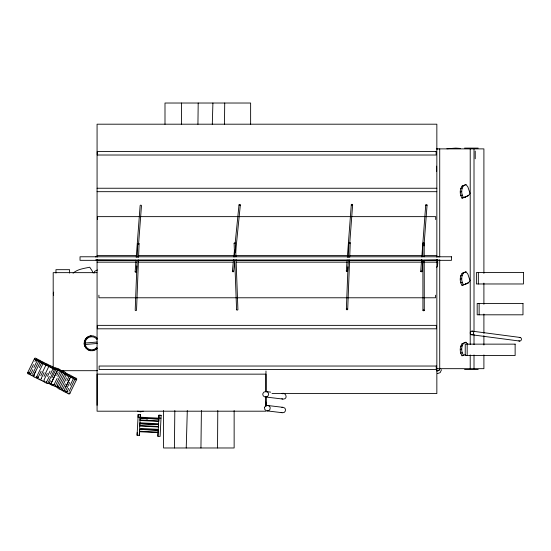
<?xml version="1.0" encoding="UTF-8"?>
<svg xmlns="http://www.w3.org/2000/svg" width="551" height="551" viewBox="0 0 551 551"><rect width="100%" height="100%" fill="white"/><g stroke="black" fill="none" stroke-linecap="round" stroke-linejoin="round"><path stroke-width="0.83" d="M97.072 405.316L97.072 374.15L265.975 374.15L265.975 391.83M265.975 406.149L265.975 396.885M265.947 405.577L265.961 397.009M181.465 124.299L181.596 103.023M217.542 447.977L217.776 410.536M174.426 447.977L174.819 410.536M224.484 124.299L224.712 103.023M197.933 124.299L198.195 103.023M200.943 447.977L201.404 410.536M186.231 447.977L187.299 410.536M212.3 124.299L212.906 103.023M138.473 259.948L136.531 310.268L135.877 310.681L135.195 310.247L136.903 265.899M137.233 257.365L137.757 243.721L138.418 243.308L139.093 243.742L138.57 257.386M349.603 259.982L347.695 309.455L347.034 309.869L346.359 309.435L347.998 266.787M348.363 257.407L348.921 242.908L349.582 242.488L350.257 242.922L349.699 257.42M85.143 343.865L85.219 342.157M139.437 432.48L139.293 435.373L137.096 435.262L137.24 432.37M138.184 414.407L138.039 417.3L140.188 417.41L140.333 414.517L138.184 414.407L137.096 435.262M139.293 435.373L140.333 414.517M157.903 436.309L159.005 415.151L161.154 415.261L160.1 436.42L157.903 436.309L158.047 433.423M159.005 415.151L158.86 418.037L161.009 418.147M137.378 260.003L136.483 271.918L135.808 272.304L135.147 271.85L136.042 259.934M136.235 257.379L140.147 205.461L140.822 205.068L141.483 205.523L138.597 243.831M348.473 260.038L347.64 271.099L346.972 271.491L346.31 271.03L347.137 259.969M347.33 257.413L351.304 204.641L351.979 204.249L352.64 204.71L349.761 243.012M422.961 259.542L422.066 271.457L421.391 271.85L420.73 271.388L421.625 259.473M421.818 256.918L425.73 205L426.405 204.607L427.066 205.068L423.988 245.918M234.871 259.528L233.665 271.581L233.052 271.884L232.35 271.443L233.541 259.5M233.796 256.938L234.478 250.113M235.16 243.287L239.003 204.903L239.802 204.511L240.332 204.938L235.559 252.709M436.674 171.492L436.647 166.154M466.036 196.769L462.007 198.133C459.686 194.655 459.562 189.592 462.027 186.162L465.967 184.585L467.813 186.755L470.024 193.291L468.619 195.495L464.589 197.265L468.619 195.495M462.007 198.133L463.46 197.637C461.139 194.159 461.015 189.096 463.481 185.659L465.967 184.585M466.036 284.006L462.007 285.37C459.686 281.898 459.562 276.836 462.027 273.399L465.967 271.829L467.813 273.992L470.024 280.528L468.619 282.732L464.589 284.509L466.525 283.551M462.007 285.37L463.46 284.874C461.139 281.396 461.015 276.333 463.481 272.903L465.967 271.829M465.395 354.617L462.007 355.767C459.686 352.289 459.562 347.226 462.027 343.796L465.967 342.219L467.813 344.389M462.007 355.767L463.46 355.264C461.139 351.793 461.015 346.731 463.481 343.294L465.967 342.219M240.332 204.938L240.029 205.296M232.35 271.443L232.977 271.03L233.679 271.471M441.516 369.755L440.18 372.607L437.411 373.647M139.093 243.742L138.439 244.155L137.757 243.721M350.257 242.922L349.596 243.342L348.921 242.908M346.359 309.435L346.841 309.028M135.147 271.85L135.821 271.457L136.483 271.918M352.64 204.71L352.303 205.062M346.31 271.03L346.978 270.644L347.64 271.099M427.066 205.068L426.729 205.42M420.73 271.388L421.405 270.996L422.066 271.457M234.616 256.904L234.113 243.26L234.788 242.826L235.449 243.239L235.959 256.89M235.449 243.239L234.767 243.673L234.113 243.26M236.048 259.445L237.922 309.772L237.075 310.192L236.682 309.572M422.886 256.794L422.872 243.191L423.561 242.784L424.208 243.211L424.222 256.814M424.208 243.211L423.519 243.618L422.872 243.191M424.229 260.217L424.277 310.378C424.008 311.398 422.094 310.282 423.45 309.958M53.695 292.161L53.289 293.621L53.667 295.178M41.828 362.324L41.766 362.53A0.833 0.82 25.9 0 0 42.709 363.502A0.833 0.82 25.9 0 0 43.302 362.296A0.833 0.82 25.9 0 0 41.945 362.145A0.833 0.82 25.9 0 0 40.505 361.449A0.833 0.82 25.9 0 0 39.768 360.264A0.833 0.82 25.9 0 0 39.004 361.415A0.833 0.82 25.9 0 0 40.388 361.628A0.833 0.82 25.9 0 0 41.766 362.53L41.945 362.145L39.341 367.586M41.132 371.236L37.799 378.165A0.833 0.82 25.9 0 1 36.628 378.248A0.833 0.82 25.9 0 1 36.538 377.084A0.833 0.82 25.9 0 1 35.526 377.71A0.833 0.82 25.9 0 1 34.865 376.739A0.833 0.82 25.9 0 1 33.487 375.837A0.833 0.82 25.9 0 1 32.11 374.935A0.833 0.82 25.9 0 1 31.008 375.307A0.833 0.82 25.9 0 1 30.615 374.212L32.798 369.721M45.01 381.671A0.833 0.82 25.9 0 1 43.57 380.968A0.833 0.82 25.9 0 1 42.124 380.273A0.833 0.82 25.9 0 1 40.684 379.57A0.833 0.82 25.9 0 1 39.238 378.868A0.833 0.82 25.9 0 1 37.799 378.165L37.985 377.786A0.833 0.82 25.9 0 1 38.143 377.642M46.263 364.48L46.325 364.273A0.833 0.82 25.9 0 0 44.886 363.577A0.833 0.82 25.9 0 0 43.935 362.599A0.833 0.82 25.9 0 0 43.35 363.812A0.833 0.82 25.9 0 0 44.7 363.956A0.833 0.82 25.9 0 0 46.139 364.659A0.833 0.82 25.9 0 0 47.586 365.354A0.833 0.82 25.9 0 0 49.025 366.057A0.833 0.82 25.9 0 0 50.472 366.759A0.833 0.82 25.9 0 0 51.422 367.731A0.833 0.82 25.9 0 0 52.008 366.518A0.833 0.82 25.9 0 0 50.658 366.374A0.833 0.82 25.9 0 0 49.211 365.678A0.833 0.82 25.9 0 0 47.772 364.976A0.833 0.82 25.9 0 0 46.325 364.273L40.815 375.699M47.655 365.155L47.703 365.175M54.122 384.805A0.833 0.82 25.9 0 0 54.053 386.106A0.833 0.82 25.9 0 0 55.341 385.852L62.304 371.436A0.833 0.82 25.9 0 0 61.285 370.479A0.833 0.82 25.9 0 0 60.851 371.794A0.833 0.82 25.9 0 0 62.242 371.643L62.304 371.436A0.833 0.82 25.9 0 1 63.413 371.064A0.833 0.82 25.9 0 1 63.799 372.166L63.682 372.338A0.833 0.82 25.9 0 0 64.419 373.523A0.833 0.82 25.9 0 0 65.183 372.373A0.833 0.82 25.9 0 0 63.799 372.166M65.342 391.417L65.273 391.623A0.833 0.82 25.9 0 0 65.934 392.587A0.833 0.82 25.9 0 0 66.898 391.94M93.966 273.275L94.703 271.278L97.437 269.983M27.626 372.758L34.527 358.549M29.12 373.482L33.48 364.507M34.933 361.518L36.022 359.273A0.833 0.82 25.9 0 0 35.216 358.088A0.833 0.82 25.9 0 0 34.596 359.369A0.833 0.82 25.9 0 0 36.022 359.273M33.886 367.476L37.516 359.996A0.833 0.82 25.9 0 0 36.71 358.811A0.833 0.82 25.9 0 0 36.09 360.092A0.833 0.82 25.9 0 0 37.516 359.996M32.475 374.184L39.011 360.719A0.833 0.82 25.9 0 0 38.198 359.541A0.833 0.82 25.9 0 0 37.578 360.815A0.833 0.82 25.9 0 0 39.011 360.719M35.781 371.174L33.487 375.837L40.505 361.449M36.421 377.263L42.957 363.798M41.111 378.62L44.018 372.634M44.059 376.354L49.094 365.857M43.997 380.018L47.269 373.289M47.462 376.374L50.003 371.14M49.321 376.354L46.415 382.332A0.833 0.82 25.9 0 0 46.801 383.434A0.833 0.82 25.9 0 0 47.909 383.062L54.446 369.597M50.41 374.108L53.316 368.123A0.833 0.82 25.9 0 0 52.503 366.938A0.833 0.82 25.9 0 0 51.884 368.22A0.833 0.82 25.9 0 0 53.316 368.123M49.314 383.062L50.451 380.707M51.856 377.828L56.264 368.743M57.759 369.466A0.833 0.82 25.9 0 1 56.326 369.563A0.833 0.82 25.9 0 1 56.946 368.282A0.833 0.82 25.9 0 1 57.759 369.466L50.857 383.675A0.833 0.82 25.9 0 1 49.755 384.054A0.833 0.82 25.9 0 1 49.363 382.952M57.559 370.279L51.016 383.744A0.833 0.82 25.9 0 1 51.491 383.324M56.712 375.424L58.165 372.435M53.846 385.128L57.111 378.399M57.841 376.898L60.748 370.913A0.833 0.82 25.9 0 0 59.935 369.735A0.833 0.82 25.9 0 0 59.315 371.009A0.833 0.82 25.9 0 0 60.748 370.913M63.317 373.089L56.781 386.554A0.833 0.82 25.9 0 0 58.158 387.456M58.041 387.635L65.176 373.068M59.536 388.359L66.072 374.9M66.471 377.869L61.023 389.089A0.833 0.82 25.9 0 1 59.825 389.405A0.833 0.82 25.9 0 1 59.653 388.186M67.201 376.367L67.925 374.873A0.833 0.82 25.9 0 0 67.119 373.695A0.833 0.82 25.9 0 0 66.499 374.969A0.833 0.82 25.9 0 0 67.925 374.873M62.518 389.812L65.424 383.827M66.878 380.837L69.419 375.603A0.833 0.82 25.9 0 0 68.613 374.418A0.833 0.82 25.9 0 0 67.993 375.692A0.833 0.82 25.9 0 0 69.419 375.603M65.831 386.795L69.825 378.571M69.695 382.442L65.273 391.623A0.833 0.82 25.9 0 1 63.895 390.714A0.833 0.82 25.9 0 1 62.724 390.797A0.833 0.82 25.9 0 1 62.635 389.633M66.829 392.14L68.648 388.4M70.101 385.411L73.731 377.931M69.054 391.368L74.812 379.377M69.77 393.566L76.672 379.357M436.743 267.311L437.453 266.05L437.811 262.786L437.515 259.9M70.914 376.326A0.833 0.82 25.9 0 1 72.36 377.029A0.833 0.82 25.9 0 1 73.71 377.173A0.833 0.82 25.9 0 1 73.125 378.379A0.833 0.82 25.9 0 1 72.174 377.407A0.833 0.82 25.9 0 1 70.797 376.505A0.833 0.82 25.9 0 1 69.412 376.292A0.833 0.82 25.9 0 1 70.177 375.141A0.833 0.82 25.9 0 1 70.914 376.326L64.012 390.535A0.833 0.82 25.9 0 1 64.178 390.397M73.069 273.186C77.519 269.15 84.041 268.44 89.723 267.214L92.341 271.175L92.733 272.766M143.191 411.184L140.498 411.893L137.633 411.108M462.027 186.162L463.481 185.659M460.608 188.676L462.062 188.18M460.25 191.941L461.704 191.445M460.622 195.55L462.075 195.054M462.027 273.399L463.481 272.903M460.608 275.913L462.062 275.417M460.25 279.178L461.704 278.682M460.622 282.794L462.075 282.291M467.165 283.235L468.619 282.732M462.027 343.796L463.481 343.294M460.608 346.31L462.062 345.814M460.25 349.575L461.704 349.079M460.622 353.184L462.075 352.688M89.827 336.454L91.046 336.179L91.101 336.751M282.567 393.772L283.331 393.676M265.727 396.995C268.964 397.264 269.763 392.222 266.491 391.644M281.898 407.403L282.663 407.306M267.359 410.908C270.596 411.177 271.395 406.135 268.123 405.55M97.183 342.033L84.227 343.101L84.393 344.912L85.343 344.83L85.178 343.011M85.315 344.52L97.307 343.445M446.895 148.777L455.773 148.109L460.312 148.419M464.555 148.109L478.192 148.109M436.475 148.88L483.902 148.88L483.902 273.372M475.231 151.07L475.231 158.778M97.072 188.242L436.847 188.242M97.072 191.679L436.847 191.679M97.072 255.602L136.641 255.602M138.363 255.602L348.246 255.602M349.968 255.602L422.224 255.602M423.946 255.602L436.847 255.602M136.152 260.065L95.716 259.831M137.867 260.065L234.223 260.065M235.945 260.065L421.77 260.065M424.346 260.065L438.114 259.831M97.072 262.159L136.641 262.159M138.363 262.159L232.983 262.159M236.427 262.159L347.392 262.159M349.107 262.159L436.847 262.159M96.948 272.649L53.192 272.649L53.192 368.116M436.475 368.674L483.902 368.674L483.902 354.94M464.555 369.507L478.192 369.507M59.997 370.692L97.403 370.692M271.987 393.566L436.847 393.566L436.847 259.597M265.975 411.198L97.072 411.198L97.072 259.597M158.936 415.454L161.085 415.564M146.077 418.967L147.778 419.056M140.057 419.965L158.778 420.909M139.775 425.53L158.495 426.467L158.585 424.656L139.871 423.712L139.754 426.047L158.468 426.984M139.493 431.213L158.206 432.149M140.174 417.21L158.784 418.154M140.271 417.995L158.881 418.939M139.864 422.817L158.474 423.76M139.823 423.595L158.433 424.539M140.415 428.458L158.171 429.353M140.367 429.229L158.13 430.131M270.686 392.147C268.261 391.975 264.039 390.301 262.875 393.572C262.441 395.033 263.516 396.575 264.962 396.906L283.331 399.124C288.228 398.979 286.031 391.892 281.582 393.462M471.98 331.117L520.165 337.46M471.504 334.726L519.689 341.069M436.33 148.618L437.811 148.984M426.219 205.433L425.73 205M351.793 205.075L351.304 204.641M281.857 398.759L282.567 399.034M281.189 412.396L281.898 412.665M239.361 205.275L239.003 204.903M347.35 309.077L347.695 309.455M423.96 310.006L424.277 310.378M234.809 262.021L236.586 309.786M422.886 260.196L422.941 310.351M483.902 283.09L483.902 304.283M483.902 314.063L483.902 333.472M483.902 335.573L483.902 345.036M479.136 303.422L479.136 314.807M478.337 272.587L478.337 283.972M474.012 148.88L474.012 331.757M474.012 334.333L474.012 344.637M474.012 354.94L474.012 368.674M470.217 148.88L470.217 344.637M470.217 354.94L470.217 368.674M467.179 344.141L467.179 355.526M439.719 148.88L439.719 257.062M439.719 259.638L439.719 368.674M438.114 256.511L438.114 257.028M436.847 257.241L436.847 124.195L97.072 124.195L97.072 257.241M435.689 219.573L435.689 216.639L97.375 216.639L97.375 219.573M435.51 295.205L435.51 297.781L98.911 297.781L98.911 295.205M265.975 371.016L265.975 391.878M265.975 402.127L265.975 405.068M250.629 124.299L250.629 103.023L164.997 103.023L164.997 124.299M234.141 410.536L234.141 447.977L163.571 447.977L163.571 410.536M95.716 256.511L95.716 257.028M69.598 273.089L69.598 269.68L55.961 269.68L55.961 273.089M36.703 376.946A0.833 0.82 25.9 0 1 37.103 376.808M37.709 377.008A0.833 0.82 25.9 0 1 37.95 377.359M34.382 375.396A0.833 0.82 25.9 0 0 33.604 375.658A0.833 0.82 25.9 0 0 33.673 375.458M28.914 372.504A0.833 0.82 25.9 0 1 28.845 373.805A0.833 0.82 25.9 0 1 27.591 373.385A0.833 0.82 25.9 0 1 28.315 372.304M30.684 374.005A0.833 0.82 25.9 0 1 29.513 374.584A0.833 0.82 25.9 0 1 29.244 373.303M30.553 373.392A0.833 0.82 25.9 0 1 30.698 373.792M69.708 392.746A0.833 0.82 25.9 0 1 69.192 394.013A0.833 0.82 25.9 0 1 68.207 393.049A0.833 0.82 25.9 0 1 67.043 393.125A0.833 0.82 25.9 0 1 66.953 391.961M66.864 391.513A0.833 0.82 25.9 0 1 66.912 391.727M59.598 388.159A0.833 0.82 25.9 0 1 58.33 388.682A0.833 0.82 25.9 0 1 58.316 387.319M58.509 387.222A0.833 0.82 25.9 0 1 58.723 387.181M57.683 386.113A0.833 0.82 25.9 0 0 56.898 386.375L56.781 386.554A0.833 0.82 25.9 0 1 55.341 385.852M58.069 386.299A0.833 0.82 25.9 0 1 58.213 386.458M59.811 388.042A0.833 0.82 25.9 0 1 60.431 387.918M64.081 390.335A0.833 0.82 25.9 0 1 64.012 390.535M41.222 378.95A0.833 0.82 25.9 0 1 41.649 378.923M62.552 389.185A0.833 0.82 25.9 0 1 61.622 390.26A0.833 0.82 25.9 0 1 61.147 388.91M61.306 388.765A0.833 0.82 25.9 0 1 61.926 388.641M44.108 380.355A0.833 0.82 25.9 0 1 44.321 380.307M46.477 382.132A0.833 0.82 25.9 0 1 45.409 382.752A0.833 0.82 25.9 0 1 44.92 381.609M46.346 381.512A0.833 0.82 25.9 0 1 46.491 381.919M49.349 382.435A0.833 0.82 25.9 0 1 48.846 383.475A0.833 0.82 25.9 0 1 47.785 382.966M50.974 383.496A0.833 0.82 25.9 0 0 51.153 384.722A0.833 0.82 25.9 0 0 52.352 384.405A0.833 0.82 25.9 0 0 52.841 385.542A0.833 0.82 25.9 0 0 53.908 384.922M51.133 383.358A0.833 0.82 25.9 0 1 51.539 383.22M52.579 384.267A0.833 0.82 25.9 0 1 51.615 384.915A0.833 0.82 25.9 0 1 50.947 383.944M53.784 384.309A0.833 0.82 25.9 0 1 53.922 384.708M63.682 372.338A0.833 0.82 25.9 0 1 62.242 371.643M519.256 337.46A1.839 1.749 -82.5 0 1 521.432 339.464A1.839 1.749 -82.5 0 1 518.815 340.828M97.465 348.115A7.535 7.535 0 0 1 84.606 345.876L84.179 343.955A7.535 7.535 0 0 1 97.444 338.431M96.714 347.495A6.564 6.564 0 0 1 87.051 347.936A6.564 6.564 0 0 1 87.457 338.266A6.564 6.564 0 0 1 97.052 339.512M96.831 348.411A7.266 7.266 0 0 1 95.86 349.231M94.18 350.112A7.266 7.266 0 0 1 92.327 350.526M90.433 350.443A7.266 7.266 0 0 1 84.523 342.033M84.661 341.42A7.266 7.266 0 0 1 85.088 340.229M85.384 339.664A7.266 7.266 0 0 1 89.186 336.461M89.785 336.268A7.266 7.266 0 0 1 91.039 336.048M96.735 348.322A7.135 7.135 0 0 1 95.784 349.12M93.539 350.167A7.135 7.135 0 0 1 92.313 350.388M90.454 350.312A7.135 7.135 0 0 1 88.677 349.754M87.106 348.755A7.135 7.135 0 0 1 84.985 345.739M84.792 341.455A7.135 7.135 0 0 1 85.212 340.284M86.211 338.713A7.135 7.135 0 0 1 89.228 336.585M440.097 368.268A2.741 2.707 -6.3 0 1 436.557 370.782M439.698 369.039A2.431 2.397 -6.3 0 1 436.667 370.644M139.582 429.394L139.465 431.729L158.185 432.666L158.302 430.338L139.582 429.394M140.147 418.154L140.03 420.482L158.75 421.425L158.867 419.091L140.147 418.154M264.508 407.478L264.804 409.545L266.594 410.819L282.663 412.761C285.9 413.023 286.699 407.981 283.428 407.403L267.366 405.46L265.272 406.259L264.508 407.478M44.769 363.75L44.769 363.75M49.211 365.678L49.025 366.057L49.211 365.678M50.658 366.374L50.472 366.759L50.658 366.374M72.243 377.208L72.243 377.208M75.294 378.454L75.108 378.833A0.833 0.82 25.9 0 0 76.059 379.804A0.833 0.82 25.9 0 0 76.644 378.599A0.833 0.82 25.9 0 0 75.294 378.454A0.833 0.82 25.9 0 0 74.344 377.483A0.833 0.82 25.9 0 0 73.758 378.689A0.833 0.82 25.9 0 0 75.108 378.833L75.294 378.454M436.13 151.58L97.251 151.58L97.251 155.017L436.13 155.017L436.13 151.58M451.462 256.78L80.033 256.78L80.033 260.334L451.462 260.334L451.462 256.78M523.45 272.587L476.388 272.587L476.388 283.972L523.45 283.972L523.45 272.587M522.982 303.422L477.187 303.422L477.187 314.807L522.982 314.807L522.982 303.422M436.371 325.365L97.313 325.365L97.313 328.802L436.371 328.802L436.371 325.365M515.13 344.141L465.237 344.141L465.237 355.526L515.13 355.526L515.13 344.141M436.254 366.036L99.125 366.036L99.125 369.473L436.254 369.473L436.254 366.036M65.004 374.246A0.833 0.82 25.9 0 0 66.437 374.15A0.833 0.82 25.9 0 0 65.624 372.965A0.833 0.82 25.9 0 0 65.004 374.246M53.378 368.943A0.833 0.82 25.9 0 0 54.811 368.846A0.833 0.82 25.9 0 0 53.998 367.669A0.833 0.82 25.9 0 0 53.378 368.943M54.79 368.943A0.833 0.82 25.9 0 0 56.216 368.846A0.833 0.82 25.9 0 0 55.41 367.669A0.833 0.82 25.9 0 0 54.79 368.943M57.821 370.286A0.833 0.82 25.9 0 0 59.253 370.189A0.833 0.82 25.9 0 0 58.44 369.005A0.833 0.82 25.9 0 0 57.821 370.286M57.979 370.348A0.833 0.82 25.9 0 0 59.412 370.258A0.833 0.82 25.9 0 0 58.599 369.074A0.833 0.82 25.9 0 0 57.979 370.348M473.199 334.243A1.839 1.749 -82.5 0 0 472.427 331.172A1.839 1.749 -82.5 0 0 470.272 333.438A1.839 1.749 -82.5 0 0 473.199 334.243"/></g></svg>
